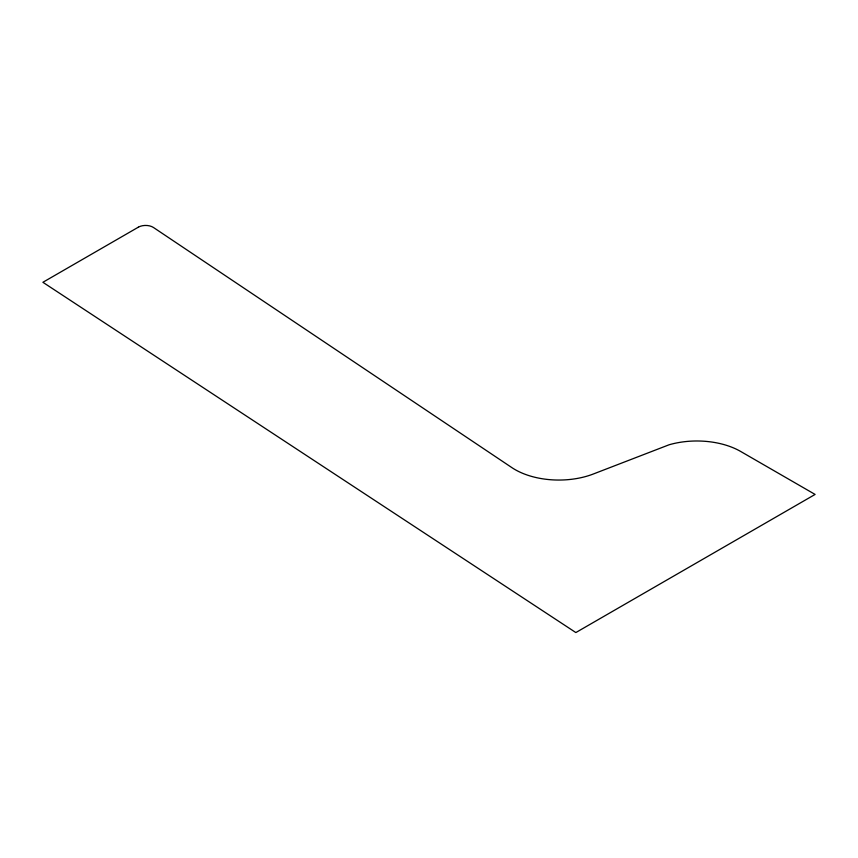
<?xml version="1.0" encoding="UTF-8"?>
<svg xmlns="http://www.w3.org/2000/svg" width="858" height="858" viewBox="0 0 858 858"><rect width="100%" height="100%" fill="white"/><g stroke="black" fill="none" stroke-linecap="round" stroke-linejoin="round"><path stroke-width="1.29" d="M138.352 227.177L42.9 282.293L575.847 632.56L815.1 494.433L740.69 451.469A61.99 35.789 0 0 0 669.133 444.766L593.554 473.916A61.99 35.789 0 0 1 511.894 467.631L153.485 227.509A10.328 5.963 0 0 0 138.352 227.177"/></g></svg>
